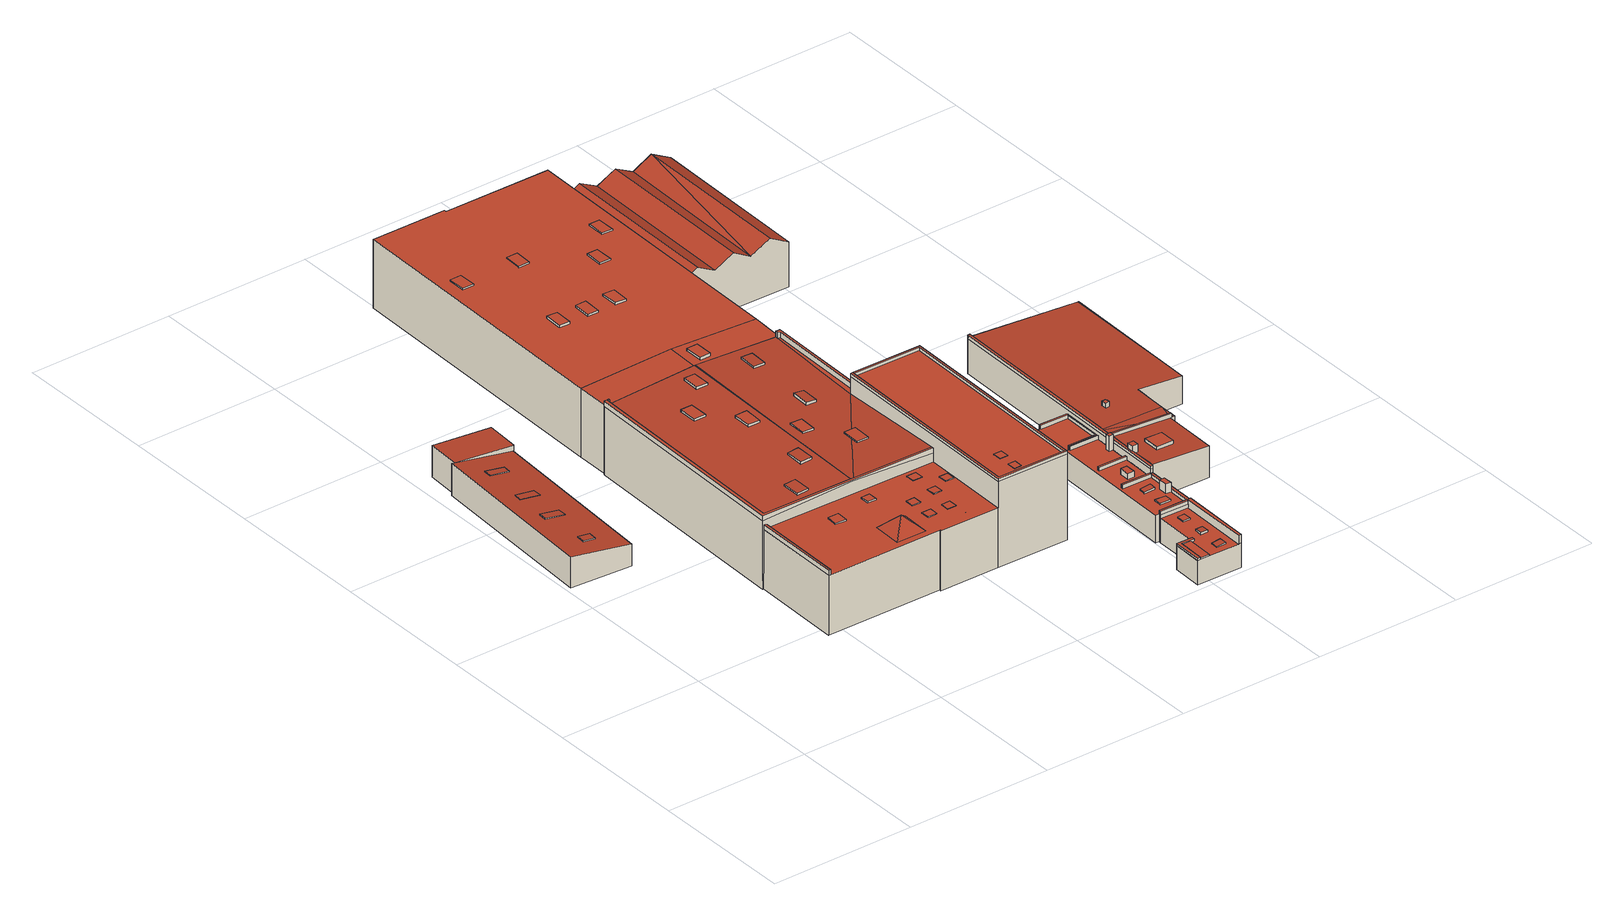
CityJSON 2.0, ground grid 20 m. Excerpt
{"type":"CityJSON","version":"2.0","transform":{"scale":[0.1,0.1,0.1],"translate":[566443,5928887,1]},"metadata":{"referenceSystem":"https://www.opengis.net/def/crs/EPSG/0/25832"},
"CityObjects":{
"building1":{"type":"Building","attributes":{"Grundfläche 2D":"246.463301","Grundhöhe NN":"1.785"},"children":["building1-1","building1-2","building1-3","building1-4"],"geometry":[{"type":"Solid","lod":"3","boundaries":[[[[0,1,2,3,4]],[[3,5,6,7,8,9]],[[0,4,10,11]],[[1,0,11,12]],[[2,1,12,13]],[[4,3,14,10]],[[3,9,15,14]],[[2,13,16,6,5,3]],[[7,6,16,17]],[[9,8,7,17,18,15]],[[14,15,18,17,16,13,12,11,10]]]],"semantics":{"surfaces":[{"type":"RoofSurface"},{"type":"WallSurface"},{"type":"GroundSurface"}],"values":[[0,0,1,1,1,1,1,1,1,1,2]]}}]},
"building1-1":{"type":"BuildingInstallation","parents":["building1"],"geometry":[{"type":"MultiSurface","lod":"3","boundaries":[[[19,20,21,22]],[[22,21,23,24]],[[19,22,24,25]],[[20,19,25,26]],[[21,20,26,23]]],"semantics":{"surfaces":[{"type":"RoofSurface"},{"type":"WallSurface"}],"values":[0,1,1,1,1]}}]},
"building1-2":{"type":"BuildingInstallation","parents":["building1"],"geometry":[{"type":"MultiSurface","lod":"3","boundaries":[[[27,28,29,30]],[[30,29,31,32]],[[27,30,32,33]],[[28,27,33,34]],[[29,28,34,31]]],"semantics":{"surfaces":[{"type":"RoofSurface"},{"type":"WallSurface"}],"values":[0,1,1,1,1]}}]},
"building1-3":{"type":"BuildingInstallation","parents":["building1"],"geometry":[{"type":"MultiSurface","lod":"3","boundaries":[[[35,36,37,38,39]],[[40,41,37,36]],[[41,42,43,39,38,37]],[[43,44,35,39]],[[40,36,35,44,45]]],"semantics":{"surfaces":[{"type":"RoofSurface"},{"type":"WallSurface"}],"values":[0,1,1,1,1]}}]},
"building1-4":{"type":"BuildingInstallation","parents":["building1"],"geometry":[{"type":"MultiSurface","lod":"3","boundaries":[[[46,47,48,49]],[[49,48,50,51]],[[46,49,51,52]],[[47,46,52,53]],[[48,47,53,50]]],"semantics":{"surfaces":[{"type":"RoofSurface"},{"type":"WallSurface"}],"values":[0,1,1,1,1]}}]},
"building2":{"type":"Building","attributes":{"Grundfläche 2D":"1364.422232","Grundhöhe NN":"1.897"},"children":["building2-1","building2-2","building2-3","building2-4","building2-5","building2-6","building2-7","building2-8","building2-9","building2-10","building2-11","building2-12","building2-13","building2-14","building2-15","building2-16","building2-17","building2-18","building2-19","building2-20","building2-21","building2-22"],"geometry":[{"type":"Solid","lod":"3","boundaries":[[[[54,55,56,57,58,59,60,61,62,63,64,65,66,67]],[[68,69,70,71,72,73]],[[74,75,76,77]],[[78,69,68,79,80,81,72,71]],[[82,83,84]],[[82,85,83]],[[82,84,86]],[[82,86,85]],[[87,88,89,90,91,92,93,94,95,96],[86,84,83,85]],[[97,98,99]],[[98,100,99]],[[101,102,58,103,104]],[[105,102,101,104,103,106,107]],[[108,98,97,105,109]],[[105,107,109]],[[110,111,112,113,106,103,114]],[[115,116,117,56,55,54]],[[56,117,118,119,57]],[[102,105,60,59,58]],[[61,60,105,97]],[[97,99,62,61]],[[99,100,63,62]],[[100,98,64,63]],[[98,108,65,64]],[[120,115,54,67,66,65,108,121]],[[77,70,69,74]],[[71,70,77,76]],[[122,123,73,72]],[[123,124,68,73]],[[125,126,80,79]],[[126,127,81,80]],[[127,122,72,81]],[[76,75,78,71]],[[75,74,69,78]],[[124,125,79,68]],[[115,120,121,108,109,107,106,113,112,111,128,129,130,131,132,133,134,135,136]],[[137,117,116,115,136,138]],[[90,89,88,119,118,117,137,139]],[[111,110,140,128]],[[57,119,88,87,126,125,103,58]],[[126,87,141,142,127]],[[123,122,127,142,143]],[[110,114,103,125,124,123,143,140]],[[91,90,139,144]],[[145,146,94,93,92,91,144,147]],[[95,94,146,148]],[[96,95,148,149]],[[87,96,149,141]],[[142,141,149,148,146,145,147,144,139,137,138,136,135,134,133,132,131,130,129,128,140,143]]]],"semantics":{"surfaces":[{"type":"RoofSurface"},{"type":"WallSurface"},{"type":"GroundSurface"}],"values":[[0,0,0,0,0,0,0,0,0,0,0,0,0,0,0,0,1,1,1,1,1,1,1,1,1,1,1,1,1,1,1,1,1,1,1,1,1,1,1,1,1,1,1,1,1,1,1,1,2]]}}]},
"building2-1":{"type":"BuildingInstallation","parents":["building2"],"geometry":[{"type":"MultiSurface","lod":"3","boundaries":[[[150,151,152,153]],[[153,152,154,155]],[[150,153,155,156]],[[151,150,156,157]],[[152,151,157,154]]],"semantics":{"surfaces":[{"type":"RoofSurface"},{"type":"WallSurface"}],"values":[0,1,1,1,1]}}]},
"building2-2":{"type":"BuildingInstallation","parents":["building2"],"geometry":[{"type":"MultiSurface","lod":"3","boundaries":[[[158,159,160,161]],[[161,160,162,163]],[[158,161,163,164]],[[159,158,164,165]],[[160,159,165,162]]],"semantics":{"surfaces":[{"type":"RoofSurface"},{"type":"WallSurface"}],"values":[0,1,1,1,1]}}]},
"building2-3":{"type":"BuildingInstallation","parents":["building2"],"geometry":[{"type":"MultiSurface","lod":"3","boundaries":[[[166,167,168,169]],[[167,166,170,171]],[[168,167,171,172]],[[172,173,169,168]],[[173,170,166,169]]],"semantics":{"surfaces":[{"type":"RoofSurface"},{"type":"WallSurface"}],"values":[0,1,1,1,1]}}]},
"building2-4":{"type":"BuildingInstallation","parents":["building2"],"geometry":[{"type":"MultiSurface","lod":"3","boundaries":[[[174,175,176,177]],[[176,175,178,179]],[[177,176,179,180]],[[174,177,180,181]],[[175,174,181,178]]],"semantics":{"surfaces":[{"type":"RoofSurface"},{"type":"WallSurface"}],"values":[0,1,1,1,1]}}]},
"building2-5":{"type":"BuildingInstallation","parents":["building2"],"geometry":[{"type":"MultiSurface","lod":"3","boundaries":[[[182,183,184,185]],[[185,184,186,187]],[[182,185,187,188]],[[183,182,188,189]],[[184,183,189,186]]],"semantics":{"surfaces":[{"type":"RoofSurface"},{"type":"WallSurface"}],"values":[0,1,1,1,1]}}]},
"building2-6":{"type":"BuildingInstallation","parents":["building2"],"geometry":[{"type":"MultiSurface","lod":"3","boundaries":[[[190,191,192,193]],[[193,192,194,195]],[[195,196,190,193]],[[191,190,196,197]],[[197,194,192,191]]],"semantics":{"surfaces":[{"type":"RoofSurface"},{"type":"WallSurface"}],"values":[0,1,1,1,1]}}]},
"building2-7":{"type":"BuildingInstallation","parents":["building2"],"geometry":[{"type":"MultiSurface","lod":"3","boundaries":[[[198,199,200,201]],[[201,200,202,203]],[[203,204,198,201]],[[204,205,199,198]],[[200,199,205,202]]],"semantics":{"surfaces":[{"type":"RoofSurface"},{"type":"WallSurface"}],"values":[0,1,1,1,1]}}]},
"building2-8":{"type":"BuildingInstallation","parents":["building2"],"geometry":[{"type":"MultiSurface","lod":"3","boundaries":[[[206,207,208,209]],[[207,206,210,211]],[[209,208,212,213]],[[206,209,213,210]],[[208,207,211,212]]],"semantics":{"surfaces":[{"type":"RoofSurface"},{"type":"WallSurface"}],"values":[0,1,1,1,1]}}]},
"building2-9":{"type":"BuildingInstallation","parents":["building2"],"geometry":[{"type":"MultiSurface","lod":"3","boundaries":[[[214,215,216,217]],[[215,214,218,219]],[[220,221,217,216]],[[214,217,221,218]],[[219,220,216,215]]],"semantics":{"surfaces":[{"type":"RoofSurface"},{"type":"WallSurface"}],"values":[0,1,1,1,1]}}]},
"building2-10":{"type":"BuildingInstallation","parents":["building2"],"geometry":[{"type":"MultiSurface","lod":"3","boundaries":[[[222,223,224,225,226]],[[90,91,224,223]],[[91,92,93,226,225,224]],[[93,89,222,226]],[[89,90,223,222]]],"semantics":{"surfaces":[{"type":"RoofSurface"},{"type":"WallSurface"}],"values":[0,1,1,1,1]}}]},
"building2-11":{"type":"BuildingInstallation","parents":["building2"],"geometry":[{"type":"MultiSurface","lod":"3","boundaries":[[[227,228,229,230]],[[229,228,231,232]],[[232,233,230,229]],[[233,234,227,230]],[[228,227,234,231]]],"semantics":{"surfaces":[{"type":"RoofSurface"},{"type":"WallSurface"}],"values":[0,1,1,1,1]}}]},
"building2-12":{"type":"BuildingInstallation","parents":["building2"],"geometry":[{"type":"MultiSurface","lod":"3","boundaries":[[[235,236,237,238]],[[238,237,239,240]],[[235,238,240,241]],[[236,235,241,242]],[[237,236,242,239]]],"semantics":{"surfaces":[{"type":"RoofSurface"},{"type":"WallSurface"}],"values":[0,1,1,1,1]}}]},
"building2-13":{"type":"BuildingInstallation","parents":["building2"],"geometry":[{"type":"MultiSurface","lod":"3","boundaries":[[[243,244,245,246]],[[247,248,246,245]],[[243,246,248,249]],[[249,250,244,243]],[[245,244,250,247]]],"semantics":{"surfaces":[{"type":"RoofSurface"},{"type":"WallSurface"}],"values":[0,1,1,1,1]}}]},
"building2-14":{"type":"BuildingInstallation","parents":["building2"],"geometry":[{"type":"MultiSurface","lod":"3","boundaries":[[[251,252,253,254]]],"semantics":{"surfaces":[{"type":"RoofSurface"}],"values":[0]}}]},
"building2-15":{"type":"BuildingInstallation","parents":["building2"],"geometry":[{"type":"MultiSurface","lod":"3","boundaries":[[[255,256,257,258]],[[258,257,259,260]],[[255,258,260,261]],[[256,255,261,262]],[[257,256,262,259]]],"semantics":{"surfaces":[{"type":"RoofSurface"},{"type":"WallSurface"}],"values":[0,1,1,1,1]}}]},
"building2-16":{"type":"BuildingInstallation","parents":["building2"],"geometry":[{"type":"MultiSurface","lod":"3","boundaries":[[[263,264,265,266]],[[266,265,267,268]],[[263,266,268,269]],[[264,263,269,270]],[[265,264,270,267]]],"semantics":{"surfaces":[{"type":"RoofSurface"},{"type":"WallSurface"}],"values":[0,1,1,1,1]}}]},
"building2-17":{"type":"BuildingInstallation","parents":["building2"],"geometry":[{"type":"MultiSurface","lod":"3","boundaries":[[[271,272,273,274]],[[274,273,275,276]],[[271,274,276,277]],[[272,271,277,278]],[[273,272,278,275]]],"semantics":{"surfaces":[{"type":"RoofSurface"},{"type":"WallSurface"}],"values":[0,1,1,1,1]}}]},
"building2-18":{"type":"BuildingInstallation","parents":["building2"],"geometry":[{"type":"MultiSurface","lod":"3","boundaries":[[[279,280,281,282]],[[282,281,283,284]],[[284,285,279,282]],[[285,286,280,279]],[[281,280,286,283]]],"semantics":{"surfaces":[{"type":"RoofSurface"},{"type":"WallSurface"}],"values":[0,1,1,1,1]}}]},
"building2-19":{"type":"BuildingInstallation","parents":["building2"],"geometry":[{"type":"MultiSurface","lod":"3","boundaries":[[[287,288,289,290]],[[290,289,291,292]],[[287,290,292,293]],[[288,287,293,294]],[[289,288,294,291]]],"semantics":{"surfaces":[{"type":"RoofSurface"},{"type":"WallSurface"}],"values":[0,1,1,1,1]}}]},
"building2-20":{"type":"BuildingInstallation","parents":["building2"],"geometry":[{"type":"MultiSurface","lod":"3","boundaries":[[[295,296,297,298]],[[299,300,295,298]],[[300,301,296,295]],[[104,302,297,296,301]],[[297,302,101,299,298]]],"semantics":{"surfaces":[{"type":"RoofSurface"},{"type":"WallSurface"}],"values":[0,1,1,1,1]}}]},
"building2-21":{"type":"BuildingInstallation","parents":["building2"],"geometry":[{"type":"MultiSurface","lod":"3","boundaries":[[[303,304,305,306,307,308,309,310]],[[110,111,305,304]],[[111,112,113,106,308,307,306,305]],[[106,311,309,308]],[[311,312,310,309]],[[303,310,312,114]],[[114,110,304,303]]],"semantics":{"surfaces":[{"type":"RoofSurface"},{"type":"WallSurface"}],"values":[0,1,1,1,1,1,1]}}]},
"building2-22":{"type":"BuildingInstallation","parents":["building2"],"geometry":[{"type":"MultiSurface","lod":"3","boundaries":[[[313,314,315,316]],[[316,315,317,318]],[[313,316,318,319]],[[314,313,319,320]],[[315,314,320,317]]],"semantics":{"surfaces":[{"type":"RoofSurface"},{"type":"WallSurface"}],"values":[0,1,1,1,1]}}]},
"building3":{"type":"Building","attributes":{"Grundfläche 2D":"1131.056050","Grundhöhe NN":"1.943"},"children":["building3-1","building3-2","building3-3","building3-4","building3-5","building3-6","building3-7","building3-8"],"geometry":[{"type":"Solid","lod":"3","boundaries":[[[[321,322,323,324,325,326]],[[113,324,327,328,329,106]],[[328,327,323,120,121,108]],[[325,324,330,331]],[[326,325,331,332]],[[321,326,332,333]],[[322,321,333,334]],[[323,322,334,335]],[[323,327,324]],[[120,323,335,135]],[[133,132,131,336,130,113,106,329,328,108,121,120,135,134]],[[324,113,130,330]],[[332,331,330,130,336,131,132,133,134,135,335,334,333]]]],"semantics":{"surfaces":[{"type":"RoofSurface"},{"type":"WallSurface"},{"type":"GroundSurface"}],"values":[[0,0,0,1,1,1,1,1,1,1,1,1,2]]}}]},
"building3-1":{"type":"BuildingInstallation","parents":["building3"],"geometry":[{"type":"MultiSurface","lod":"3","boundaries":[[[337,338,339,340]],[[340,339,341,342]],[[337,340,342,343]],[[338,337,343,344]],[[339,338,344,341]]],"semantics":{"surfaces":[{"type":"RoofSurface"},{"type":"WallSurface"}],"values":[0,1,1,1,1]}}]},
"building3-2":{"type":"BuildingInstallation","parents":["building3"],"geometry":[{"type":"MultiSurface","lod":"3","boundaries":[[[345,346,347,348]],[[348,347,349,350]],[[345,348,350,351]],[[346,345,351,352]],[[347,346,352,349]]],"semantics":{"surfaces":[{"type":"RoofSurface"},{"type":"WallSurface"}],"values":[0,1,1,1,1]}}]},
"building3-3":{"type":"BuildingInstallation","parents":["building3"],"geometry":[{"type":"MultiSurface","lod":"3","boundaries":[[[353,354,355,356]],[[354,353,357,358]],[[359,360,356,355]],[[360,357,353,356]],[[355,354,358,359]]],"semantics":{"surfaces":[{"type":"RoofSurface"},{"type":"WallSurface"}],"values":[0,1,1,1,1]}}]},
"building3-4":{"type":"BuildingInstallation","parents":["building3"],"geometry":[{"type":"MultiSurface","lod":"3","boundaries":[[[361,362,363,364]],[[364,363,365,366]],[[361,364,366,367]],[[362,361,367,368]],[[363,362,368,365]]],"semantics":{"surfaces":[{"type":"RoofSurface"},{"type":"WallSurface"}],"values":[0,1,1,1,1]}}]},
"building3-5":{"type":"BuildingInstallation","parents":["building3"],"geometry":[{"type":"MultiSurface","lod":"3","boundaries":[[[369,370,371,372]],[[372,371,373,374]],[[369,372,374,375]],[[370,369,375,376]],[[371,370,376,373]]],"semantics":{"surfaces":[{"type":"RoofSurface"},{"type":"WallSurface"}],"values":[0,1,1,1,1]}}]},
"building3-6":{"type":"BuildingInstallation","parents":["building3"],"geometry":[{"type":"MultiSurface","lod":"3","boundaries":[[[377,378,379,380]],[[380,379,381,382]],[[382,383,377,380]],[[378,377,383,384]],[[384,381,379,378]]],"semantics":{"surfaces":[{"type":"RoofSurface"},{"type":"WallSurface"}],"values":[0,1,1,1,1]}}]},
"building3-7":{"type":"BuildingInstallation","parents":["building3"],"geometry":[{"type":"MultiSurface","lod":"3","boundaries":[[[385,386,387,388]],[[388,387,389,390]],[[385,388,390,391]],[[386,385,391,392]],[[387,386,392,389]]],"semantics":{"surfaces":[{"type":"RoofSurface"},{"type":"WallSurface"}],"values":[0,1,1,1,1]}}]},
"building3-8":{"type":"BuildingInstallation","parents":["building3"],"geometry":[{"type":"MultiSurface","lod":"3","boundaries":[[[393,394,395,396]],[[396,395,397,398]],[[393,396,398,399]],[[394,393,399,400]],[[395,394,400,397]]],"semantics":{"surfaces":[{"type":"RoofSurface"},{"type":"WallSurface"}],"values":[0,1,1,1,1]}}]},
"building4":{"type":"Building","attributes":{"Grundfläche 2D":"131.583051","Grundhöhe NN":"1.833"},"children":["building4-1","building4-2","building4-3","building4-4","building4-5","building4-6","building4-7","building4-8","building4-9","building4-10","building4-11","building4-12","building4-13","building4-14"],"geometry":[{"type":"Solid","lod":"3","boundaries":[[[[401,402,403,404,405,406,407,408,409,410,411]],[[412,413,414,415,416,417,418,419,420,421,422,423,424,425,426,427,428]],[[402,401,429,430]],[[431,404,403,402,430,432]],[[405,404,431,433]],[[409,408,407,406,405,433,434]],[[410,409,434,435]],[[423,422,421,436,437]],[[424,423,437,438]],[[425,424,438,439]],[[425,439,429,401,426]],[[426,401,411,410,428,427]],[[428,410,435,440,412]],[[413,412,440,441]],[[442,443,436,421,420,419,418,417,416,415,414,413,441,444]],[[429,439,438,437,436,443,442,444,441,440,435,434,433,431,432,430]]]],"semantics":{"surfaces":[{"type":"RoofSurface"},{"type":"WallSurface"},{"type":"GroundSurface"}],"values":[[0,0,1,1,1,1,1,1,1,1,1,1,1,1,1,2]]}}]},
"building4-1":{"type":"BuildingInstallation","parents":["building4"],"geometry":[{"type":"MultiSurface","lod":"3","boundaries":[[[445,446,447,448]],[[448,447,449,450]],[[445,448,450,451]],[[451,452,446,445]],[[452,449,447,446]]],"semantics":{"surfaces":[{"type":"RoofSurface"},{"type":"WallSurface"}],"values":[0,1,1,1,1]}}]},
"building4-2":{"type":"BuildingInstallation","parents":["building4"],"geometry":[{"type":"MultiSurface","lod":"3","boundaries":[[[453,454,455,456]],[[410,428,457,453,456,409]],[[453,457,458,454]],[[427,428,410,411]],[[458,427,411,408,455,454]],[[408,409,456,455]]],"semantics":{"surfaces":[{"type":"RoofSurface"},{"type":"WallSurface"}],"values":[0,1,1,1,1,1]}}]},
"building4-3":{"type":"BuildingInstallation","parents":["building4"],"geometry":[{"type":"MultiSurface","lod":"3","boundaries":[[[459,460,461,462]],[[406,407,460,459]],[[407,463,461,460]]],"semantics":{"surfaces":[{"type":"RoofSurface"},{"type":"WallSurface"}],"values":[0,1,1]}}]},
"building4-4":{"type":"BuildingInstallation","parents":["building4"],"geometry":[{"type":"MultiSurface","lod":"3","boundaries":[[[464,465,466,467]],[[467,466,468,469]],[[469,470,464,467]],[[470,471,465,464]],[[466,465,471,468]]],"semantics":{"surfaces":[{"type":"RoofSurface"},{"type":"WallSurface"}],"values":[0,1,1,1,1]}}]},
"building4-5":{"type":"BuildingInstallation","parents":["building4"],"geometry":[{"type":"MultiSurface","lod":"3","boundaries":[[[472,473,474,475,476,477,478]],[[406,459,473,472,405]],[[459,462,474,473]],[[462,461,463,479,476,475,474]],[[477,476,479,480]],[[480,402,403,404,478,477]],[[404,405,472,478]]],"semantics":{"surfaces":[{"type":"RoofSurface"},{"type":"WallSurface"}],"values":[0,1,1,1,1,1,1]}}]},
"building4-6":{"type":"BuildingInstallation","parents":["building4"],"geometry":[{"type":"MultiSurface","lod":"3","boundaries":[[[481,482,483,484]],[[485,486,482,481]],[[484,483,487,488]],[[488,485,481,484]],[[483,482,486,487]]],"semantics":{"surfaces":[{"type":"RoofSurface"},{"type":"WallSurface"}],"values":[0,1,1,1,1]}}]},
"building4-7":{"type":"BuildingInstallation","parents":["building4"],"geometry":[{"type":"MultiSurface","lod":"3","boundaries":[[[489,490,491,492]],[[492,491,493,494]],[[494,495,489,492]],[[490,489,495,496]],[[491,490,496,493]]],"semantics":{"surfaces":[{"type":"RoofSurface"},{"type":"WallSurface"}],"values":[0,1,1,1,1]}}]},
"building4-8":{"type":"BuildingInstallation","parents":["building4"],"geometry":[{"type":"MultiSurface","lod":"3","boundaries":[[[497,498,499,500]],[[416,417,500,499]],[[497,500,417,501]],[[498,497,501,502]],[[502,416,499,498]]],"semantics":{"surfaces":[{"type":"RoofSurface"},{"type":"WallSurface"}],"values":[0,1,1,1,1]}}]},
"building4-9":{"type":"BuildingInstallation","parents":["building4"],"geometry":[{"type":"MultiSurface","lod":"3","boundaries":[[[503,504,505,506]],[[506,505,507,508]],[[508,418,503,506]],[[418,419,504,503]],[[419,507,505,504]]],"semantics":{"surfaces":[{"type":"RoofSurface"},{"type":"WallSurface"}],"values":[0,1,1,1,1]}}]},
"building4-10":{"type":"BuildingInstallation","parents":["building4"],"geometry":[{"type":"MultiSurface","lod":"3","boundaries":[[[457,509,510,511,512,513,514,515,516,517,518,519,520,458]],[[413,414,511,510]],[[512,511,414,521]],[[513,512,521,522]],[[522,523,514,513]],[[515,514,523,524]],[[518,517,525,526]],[[526,425,519,518]],[[425,426,520,519]],[[427,458,520,426]],[[428,412,509,457]],[[412,413,510,509]]],"semantics":{"surfaces":[{"type":"RoofSurface"},{"type":"WallSurface"}],"values":[0,1,1,1,1,1,1,1,1,1,1,1]}}]},
"building4-11":{"type":"BuildingInstallation","parents":["building4"],"geometry":[{"type":"MultiSurface","lod":"3","boundaries":[[[527,528,529,530,531]],[[528,527,532,533]],[[525,517,529,528,533]],[[517,516,530,529]],[[516,515,531,530]],[[532,527,531,515,524]]],"semantics":{"surfaces":[{"type":"RoofSurface"},{"type":"WallSurface"}],"values":[0,1,1,1,1,1]}}]},
"building4-12":{"type":"BuildingInstallation","parents":["building4"],"geometry":[{"type":"MultiSurface","lod":"3","boundaries":[[[534,535,536,537]],[[535,534,538,420]],[[536,535,420,421]],[[421,422,537,536]],[[534,537,422,538]]],"semantics":{"surfaces":[{"type":"RoofSurface"},{"type":"WallSurface"}],"values":[0,1,1,1,1]}}]},
"building4-13":{"type":"BuildingInstallation","parents":["building4"],"geometry":[{"type":"MultiSurface","lod":"3","boundaries":[[[539,540,541,542]],[[543,544,542,541]],[[539,542,544,545]],[[540,539,545,546]],[[546,543,541,540]]],"semantics":{"surfaces":[{"type":"RoofSurface"},{"type":"WallSurface"}],"values":[0,1,1,1,1]}}]},
"building4-14":{"type":"BuildingInstallation","parents":["building4"],"geometry":[{"type":"MultiSurface","lod":"3","boundaries":[[[547,548,549,550]],[[547,550,551,552]],[[550,549,553,551]],[[552,554,548,547]],[[554,553,549,548]]],"semantics":{"surfaces":[{"type":"RoofSurface"},{"type":"WallSurface"}],"values":[0,1,1,1,1]}}]},
"building5":{"type":"Building","attributes":{"Grundfläche 2D":"25.782523","Grundhöhe NN":"1.845"},"children":["building5-1"],"geometry":[{"type":"Solid","lod":"3","boundaries":[[[[421,555,556,557,558,423,422]],[[558,557,559,560]],[[423,558,560,437]],[[421,422,423,437,436]],[[555,421,436,561]],[[556,555,561,562]],[[557,556,562,559]],[[436,437,560,559,562,561]]]],"semantics":{"surfaces":[{"type":"RoofSurface"},{"type":"WallSurface"},{"type":"GroundSurface"}],"values":[[0,1,1,1,1,1,1,2]]}}]},
"building5-1":{"type":"BuildingInstallation","parents":["building5"],"geometry":[{"type":"MultiSurface","lod":"3","boundaries":[[[563,564,565,537,536,566,567,568]],[[422,421,536,537]],[[421,555,566,536]],[[555,556,567,566]],[[556,557,569,568,567]],[[563,568,569,570]],[[570,571,564,563]],[[565,564,571,572]],[[572,422,537,565]]],"semantics":{"surfaces":[{"type":"RoofSurface"},{"type":"WallSurface"}],"values":[0,1,1,1,1,1,1,1,1]}}]},
"building6":{"type":"Building","attributes":{"Grundfläche 2D":"362.555949","Grundhöhe NN":"1.561"},"geometry":[{"type":"Solid","lod":"3","boundaries":[[[[573,574,575,576]],[[577,576,578]],[[573,576,577]],[[579,577,578,580]],[[581,579,580,582]],[[583,581,582,584]],[[585,583,584,586]],[[586,584,582,580,578,576,575,587,588]],[[585,586,588,589]],[[574,573,577,579,581,583,585,589,590]],[[575,574,590,587]],[[588,587,590,589]]]],"semantics":{"surfaces":[{"type":"RoofSurface"},{"type":"WallSurface"},{"type":"GroundSurface"}],"values":[[0,0,0,0,0,0,0,1,1,1,1,2]]}}]},
"building7":{"type":"Building","attributes":{"Grundfläche 2D":"456.426423","Grundhöhe NN":"1.777"},"children":["building7-1","building7-2","building7-3","building7-4","building7-5"],"geometry":[{"type":"MultiSurface","lod":"3","boundaries":[[[591,592,593,594,595,596,597,598,599,600,601,602,603,604,605,606,607]],[[608,609,610,611,612,613,614,615,616,617]],[[614,618,619,620,621,622,615]],[[621,620,619,623,624,625,626,627,628,629,630,631,632]],[[615,622,621,633,634]],[[635,609,608]],[[625,624,602,601,600]],[[613,612,606]],[[603,623,619,618,614,613,606,605,604]],[[612,611,607,606]],[[611,636,591,607]],[[591,636,637,593,592]],[[637,638,594,593]],[[638,631,630,629,596,595,594]],[[637,636,639,441]],[[638,637,441,440]],[[631,638,440,640]],[[632,631,640,641]],[[621,632,641,642]],[[643,634,633,621,642,644]],[[616,615,634,643,645,617]],[[608,617,645,646]],[[635,608,646,647]],[[639,636,611,610,609,635,647,648]],[[642,641,640,440,441,639,648,647,646,645,643,644]]],"semantics":{"surfaces":[{"type":"RoofSurface"},{"type":"WallSurface"},{"type":"GroundSurface"}],"values":[0,0,0,0,0,0,1,1,1,1,1,1,1,1,1,1,1,1,1,1,1,1,1,1,2]}}]},
"building7-1":{"type":"BuildingInstallation","parents":["building7"],"geometry":[{"type":"MultiSurface","lod":"3","boundaries":[[[649,650,651,652,653]],[[654,655,651,650]],[[653,652,651,655,656,657]],[[658,649,653,657]],[[658,654,650,649]]],"semantics":{"surfaces":[{"type":"RoofSurface"},{"type":"WallSurface"}],"values":[0,1,1,1,1]}}]},
"building7-2":{"type":"BuildingInstallation","parents":["building7"],"geometry":[{"type":"MultiSurface","lod":"3","boundaries":[[[659,660,661,662,663,664,665,666]],[[599,598,597,662,661,660]],[[597,596,629,667,664,663,662]],[[666,665,664,667,668,669]],[[625,600,599,660,659,666,669]]],"semantics":{"surfaces":[{"type":"RoofSurface"},{"type":"WallSurface"}],"values":[0,1,1,1,1]}}]},
"building7-3":{"type":"BuildingInstallation","parents":["building7"],"geometry":[{"type":"MultiSurface","lod":"3","boundaries":[[[670,671,672,673]],[[674,673,672]],[[675,676,671,670]],[[676,677,672,671]],[[673,674,672,677,678,679]],[[670,673,679,675]]],"semantics":{"surfaces":[{"type":"RoofSurface"},{"type":"WallSurface"}],"values":[0,0,1,1,1,1]}}]},
"building7-4":{"type":"BuildingInstallation","parents":["building7"],"geometry":[{"type":"MultiSurface","lod":"3","boundaries":[[[603,602,680,681,682,683]],[[624,621,633,681,680,602]],[[633,684,682,681]],[[684,622,620,623,603,683,682]]],"semantics":{"surfaces":[{"type":"RoofSurface"},{"type":"WallSurface"}],"values":[0,1,1,1]}}]},
"building7-5":{"type":"BuildingInstallation","parents":["building7"],"geometry":[{"type":"MultiSurface","lod":"3","boundaries":[[[685,686,687,688]],[[689,690,688,687]],[[690,691,685,688]],[[691,692,686,685]],[[692,689,687,686]],[[692,691,690,689]]],"semantics":{"surfaces":[{"type":"RoofSurface"},{"type":"WallSurface"},{"type":"OuterCeilingSurface"}],"values":[0,1,1,1,1,2]}}]}
},
"vertices":[
[5,447,51],[90,442,38],[105,685,38],[23,690,51],[19,690,52],[105,685,46],[106,685,46],[109,731,46],[108,731,46],[26,736,51],[19,690,8],[5,447,8],[90,442,8],[105,685,8],[23,690,8],[26,736,8],[106,685,8],[109,731,8],[108,731,8],
[41,470,47],[58,469,45],[59,481,45],[42,482,47],[59,481,44],[42,482,46],[41,470,46],[58,469,44],
[68,645,45],[69,655,45],[42,657,49],[41,646,49],[42,657,48],[41,646,48],[68,645,44],[69,655,44],
[65,594,45],[38,595,49],[37,584,49],[52,583,47],[65,582,45],[38,595,48],[37,584,48],[52,583,46],[65,582,44],[65,594,44],[49,595,46],
[62,531,45],[62,543,45],[35,545,49],[34,533,49],[35,545,48],[34,533,48],[62,531,44],[62,543,44],
[185,616,110],[185,614,110],[178,307,110],[424,302,110],[424,305,110],[311,308,110],[308,308,110],[182,311,110],[182,317,110],[189,614,110],[192,614,110],[192,616,110],[188,616,110],[187,616,110],[430,462,131],[430,459,131],[524,457,131],[519,178,131],[522,178,131],[527,460,131],[430,459,127],[425,180,127],[519,178,127],[524,457,127],[425,180,131],[427,462,131],[422,177,131],[522,175,131],[305,209,111],[285,230,91],[284,190,91],[326,229,91],[325,189,91],[422,177,91],[424,302,91],[182,307,91],[179,307,91],[177,182,91],[178,182,91],[180,182,91],[339,180,91],[340,180,91],[339,178,91],[182,311,103],[192,614,103],[182,317,103],[189,614,103],[365,380,106],[311,308,108],[427,462,103],[377,395,105],[308,308,109],[434,612,103],[318,614,109],[192,616,103],[316,614,109],[437,462,103],[440,612,103],[439,612,103],[438,612,103],[434,462,103],[185,616,103],[185,614,103],[178,307,103],[308,304,109],[424,302,103],[187,616,103],[188,616,103],[522,178,127],[527,460,127],[430,462,127],[427,462,127],[422,177,127],[522,175,127],[440,612,9],[439,612,9],[438,612,9],[318,614,9],[316,614,9],[192,616,9],[188,616,9],[187,616,9],[185,616,9],[178,307,9],[185,614,9],[179,307,9],[437,462,9],[422,177,9],[522,175,9],[527,460,9],[177,182,9],[180,182,9],[339,180,9],[178,182,9],[340,180,9],[339,178,9],
[261,548,109],[245,548,109],[245,523,109],[261,522,109],[245,523,105],[261,522,106],[261,548,106],[245,548,105],
[302,497,111],[285,497,111],[285,472,111],[301,471,111],[285,472,107],[301,471,108],[302,497,108],[285,497,107],
[465,214,128],[465,226,128],[454,226,128],[454,214,128],[465,214,127],[465,226,127],[454,226,127],[454,214,127],
[454,187,128],[464,187,128],[464,199,128],[454,199,128],[464,187,127],[464,199,127],[454,199,127],[454,187,127],
[345,222,92],[345,210,92],[358,210,92],[358,222,92],[358,210,91],[358,222,91],[345,222,91],[345,210,91],
[409,271,92],[409,259,92],[421,259,92],[421,271,92],[421,259,91],[421,271,91],[409,271,91],[409,259,91],
[252,279,93],[251,264,93],[266,263,93],[267,279,93],[266,263,91],[267,279,91],[252,279,91],[251,264,91],
[381,258,92],[381,246,92],[393,246,92],[393,258,92],[381,258,91],[381,246,91],[393,246,91],[393,258,91],
[374,222,92],[374,210,92],[386,210,92],[386,222,92],[374,222,91],[374,210,91],[386,210,91],[386,222,91],
[182,307,98],[179,307,98],[177,182,98],[178,182,98],[180,182,98],
[380,295,92],[380,283,92],[393,283,92],[393,295,92],[380,283,91],[393,283,91],[393,295,91],[380,295,91],
[346,253,92],[346,241,92],[358,241,92],[358,253,92],[358,241,91],[358,253,91],[346,253,91],[346,241,91],
[309,290,93],[309,278,93],[321,277,93],[321,290,93],[321,277,91],[321,290,91],[309,290,91],[309,278,91],
[386,192,91],[374,192,91],[374,190,91],[386,190,91],
[386,595,108],[370,595,109],[369,570,109],[385,570,108],[369,570,106],[385,570,105],[386,595,105],[370,595,106],
[303,597,111],[288,597,111],[287,573,111],[303,572,111],[287,573,107],[303,572,108],[303,597,108],[288,597,107],
[342,445,110],[326,446,110],[326,422,110],[341,421,110],[326,422,108],[341,421,107],[342,445,107],[326,446,108],
[300,397,111],[284,397,110],[283,371,111],[299,371,112],[283,371,107],[299,371,108],[300,397,108],[284,397,107],
[257,348,109],[241,348,108],[241,323,108],[257,323,109],[241,323,105],[257,323,106],[257,348,106],[241,348,105],
[381,369,108],[382,395,108],[366,395,108],[365,370,108],[365,370,106],[381,369,106],[382,395,105],[366,395,106],
[434,462,111],[437,462,111],[440,612,111],[439,612,111],[438,612,111],[434,612,111],[434,608,111],[437,608,111],[434,608,103],[437,608,103],
[384,495,108],[369,495,110],[368,470,110],[383,470,108],[368,470,106],[383,470,105],[384,495,105],[369,495,106],
[299,1064,103],[195,1065,103],[187,663,103],[440,657,103],[447,1059,103],[299,1061,103],[318,660,108],[316,614,108],[318,614,108],[440,657,9],[447,1059,9],[299,1061,9],[299,1064,9],[195,1065,9],[187,663,9],[434,612,9],
[248,782,106],[263,781,106],[264,806,106],[249,807,106],[264,806,103],[249,807,103],[248,782,103],[263,781,103],
[330,781,106],[345,780,106],[346,804,106],[330,805,106],[346,804,103],[330,805,103],[330,781,103],[345,780,103],
[369,861,105],[385,861,105],[385,886,105],[370,886,105],[369,861,103],[385,861,103],[385,886,103],[370,886,103],
[290,805,106],[289,781,106],[304,780,106],[305,805,106],[304,780,103],[305,805,103],[290,805,103],[289,781,103],
[210,915,105],[226,915,105],[226,939,105],[210,939,105],[226,939,103],[210,939,103],[210,915,103],[226,915,103],
[307,937,105],[292,937,105],[291,913,105],[306,913,105],[291,913,103],[306,913,103],[307,937,103],[292,937,103],
[426,935,105],[411,935,105],[411,911,105],[426,910,105],[411,911,103],[426,910,103],[426,935,103],[411,935,103],
[345,646,111],[330,646,111],[330,621,111],[345,621,111],[330,621,107],[345,621,107],[345,646,107],[330,646,107],
[605,105,41],[604,47,41],[588,48,41],[584,48,41],[583,7,41],[587,7,41],[600,7,41],[642,6,41],[646,6,41],[648,104,41],[644,104,41],[649,177,46],[646,177,46],[646,179,46],[647,216,46],[647,223,46],[647,226,46],[648,250,46],[648,256,46],[648,279,46],[648,281,46],[608,282,46],[604,282,46],[600,108,46],[605,108,46],[605,105,46],[644,104,46],[648,104,46],[605,105,8],[604,47,8],[584,48,8],[588,48,8],[583,7,8],[646,6,8],[648,104,8],[648,281,8],[604,282,8],[600,108,8],[605,108,8],[649,177,8],[646,177,8],[647,216,8],[648,279,8],[646,179,8],
[620,49,44],[630,49,44],[631,60,43],[621,60,43],[631,60,41],[621,60,41],[620,49,41],[630,49,41],
[648,104,53],[644,104,53],[642,6,53],[646,6,53],[648,104,51],[644,104,51],
[587,7,43],[600,7,43],[601,43,43],[588,44,43],[601,43,41],
[621,83,43],[631,83,43],[631,94,43],[621,94,43],[631,94,41],[621,94,41],[621,83,41],[631,83,41],
[583,7,44],[587,7,44],[588,44,44],[601,43,44],[606,43,44],[606,47,44],[584,48,44],[606,43,41],[606,47,41],
[618,16,42],[631,16,43],[631,26,43],[618,26,42],[618,16,41],[631,16,41],[631,26,41],[618,26,41],
[618,153,48],[633,153,49],[634,162,49],[619,162,48],[634,162,46],[619,162,46],[618,153,46],[633,153,46],
[607,227,51],[607,224,51],[647,223,51],[647,226,51],[607,227,46],[607,224,46],
[648,250,67],[648,256,67],[642,256,67],[642,250,67],[642,256,46],[642,250,46],
[649,177,51],[646,177,51],[646,179,51],[605,180,51],[605,177,51],[646,176,51],[645,150,51],[645,138,51],[645,137,51],[644,107,51],[605,108,51],[605,105,51],[605,180,46],[605,177,46],[646,176,46],[645,150,46],[645,137,46],[644,107,46],
[638,150,59],[638,138,59],[645,137,59],[645,138,59],[645,150,59],[638,150,46],[638,138,46],
[608,280,51],[648,279,51],[648,281,51],[608,282,51],[608,280,46],
[631,203,54],[622,203,54],[622,189,54],[631,189,54],[622,189,46],[631,189,46],[631,203,46],[622,203,46],
[633,132,48],[618,133,48],[618,123,48],[633,122,48],[633,122,46],[633,132,46],[618,123,46],[618,133,46],
[650,339,46],[609,340,46],[609,338,46],[605,338,46],[609,338,8],[605,338,8],[650,339,8],[609,340,8],
[648,336,51],[647,283,51],[608,284,51],[650,339,51],[609,340,51],[609,337,51],[609,337,46],[648,336,46],[647,283,46],[608,284,46],
[579,809,83],[606,809,68],[610,1037,68],[582,1038,83],[551,810,69],[556,1038,69],[526,810,83],[530,1038,83],[500,811,69],[504,1039,69],[474,811,83],[478,1039,83],[447,812,68],[451,1040,68],[610,1037,6],[451,1040,6],[447,812,6],[606,809,6],
[653,531,61],[647,226,61],[646,177,61],[649,177,61],[650,184,61],[650,216,61],[649,216,61],[649,223,61],[649,224,61],[650,224,61],[651,250,61],[651,260,61],[651,263,61],[651,279,61],[652,279,61],[653,346,61],[656,531,61],[809,327,46],[812,528,46],[735,529,52],[656,531,58],[653,346,57],[653,338,57],[652,280,57],[745,283,51],[745,300,51],[746,329,51],[652,279,57],[651,279,57],[723,262,52],[738,258,51],[739,261,51],[651,263,57],[651,260,57],[650,224,57],[649,224,57],[649,223,57],[649,216,57],[650,216,57],[650,215,57],[650,184,57],[736,182,51],[740,258,51],[744,258,51],[813,528,46],[653,531,56],[646,177,57],[649,177,57],[653,531,8],[650,184,8],[736,182,8],[738,258,8],[744,258,8],[740,258,8],[746,329,8],[809,327,8],[813,528,8],[656,531,8],
[688,323,61],[688,316,61],[694,317,61],[694,321,61],[693,323,61],[688,316,54],[694,317,54],[694,321,54],[693,323,54],[688,323,54],
[650,224,68],[649,224,68],[649,223,68],[649,216,68],[650,216,68],[657,216,68],[657,219,68],[657,224,68],[657,216,57],[657,219,57],[657,224,57],
[704,209,58],[704,231,58],[679,231,59],[679,208,59],[679,209,59],[704,209,53],[704,231,53],[679,231,55],[679,209,55],[679,208,55],
[738,258,56],[740,258,56],[740,261,56],[739,261,56],[740,261,51],
[754,300,36],[745,300,36],[745,283,36],[753,283,36],[745,283,34],[753,283,34],[754,300,34],[745,300,34]
]}
